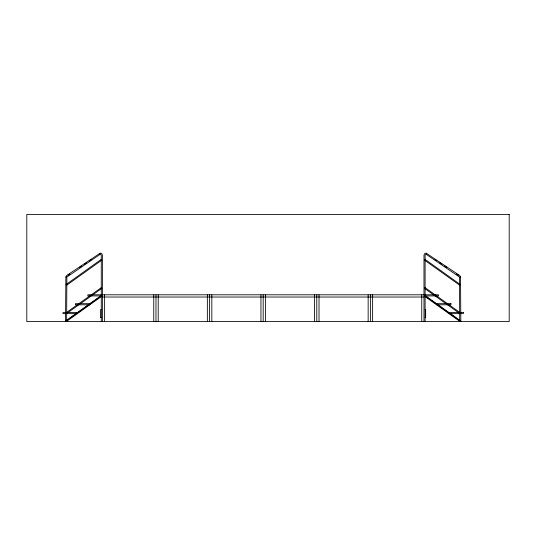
<?xml version="1.0" encoding="UTF-8"?>
<svg xmlns="http://www.w3.org/2000/svg" width="536" height="536" viewBox="0 0 536 536"><rect width="100%" height="100%" fill="white"/><g stroke="black" fill="none" stroke-linecap="round" stroke-linejoin="round"><path stroke-width="0.8" d="M66.096 321.044L68.119 319.59M69.472 318.625L75.563 314.277M76.916 313.312L87.06 306.063M88.413 305.098L94.504 300.75M95.857 299.785L100.594 296.401M67.898 275.35L69.968 273.95M79.609 267.424L81.68 266.024M84.433 264.161L86.504 262.761M89.257 260.898L91.328 259.498M101.585 294.8L87.85 294.8L87.85 295.919L101.579 295.919M102.383 294.8L423.983 294.8M424.787 294.8L438.515 294.8L438.515 295.919L424.793 295.919M102.383 297.031L423.983 297.031M101.271 309.6L100.708 309.6L100.708 317.56M425.102 309.6L425.658 309.6L425.658 317.56L425.102 317.56M100.708 317.56L101.271 317.56M435.044 259.498L436.425 260.429M439.868 262.761L441.932 264.161M444.692 266.024L446.756 267.424M456.404 273.95L458.468 275.35M425.778 296.401L430.515 299.785M431.869 300.75L437.952 305.098M439.306 306.063L449.456 313.312M450.803 314.277L456.893 318.625M458.247 319.59L460.277 321.044M460.833 321.6L460.511 276.536L459.479 275.363L426.087 253.086L424.726 253.508L423.983 255.069L423.983 321.6M459.721 321.6L459.513 277.038L426.013 254.205L425.102 255.109L425.102 321.6M421.752 294.8L421.752 321.6M372.62 294.8L372.62 321.6M370.383 294.8L370.383 321.6M368.152 294.8L368.152 321.6M319.021 294.8L319.021 321.6M316.783 294.8L316.783 321.6M314.552 294.8L314.552 321.6M265.421 294.8L265.421 321.6M263.183 294.8L263.183 321.6M260.952 294.8L260.952 321.6M211.821 294.8L211.821 321.6M209.583 294.8L209.583 321.6M207.352 294.8L207.352 321.6M158.221 294.8L158.221 321.6M155.983 294.8L155.983 321.6M153.752 294.8L153.752 321.6M104.621 294.8L104.621 321.6M102.383 321.6L102.383 255.069L101.646 253.508L100.286 253.086L66.886 275.363L65.861 276.536L65.533 321.6M101.271 321.6L101.271 255.109L100.359 254.205L66.859 277.038L66.652 321.6M99.596 253.903A1.414 1.414 0 0 1 100.064 253.682M66.142 277.4A2.546 2.546 0 0 1 66.357 276.79M426.308 253.682A1.414 1.414 0 0 1 426.777 253.903M460.009 276.79A2.546 2.546 0 0 1 460.223 277.4M425.075 259.384L424.546 260.127L459.721 285.252L460.25 284.509L425.075 259.384M425.075 287.651L424.546 288.388L459.721 313.513L460.25 312.776L425.075 287.651M425.075 295.47L424.546 296.207L459.721 321.332L460.25 320.595L425.075 295.47M101.297 259.384L66.122 284.509L66.652 285.252L101.827 260.127L101.297 259.384M101.297 287.651L66.122 312.776L66.652 313.513L101.827 288.388L101.297 287.651M101.297 295.47L66.122 320.595L66.652 321.332L101.827 296.207L101.297 295.47M509.2 214.4L26.8 214.4L26.8 321.6L509.2 321.6L509.2 214.4M89.948 303.684L75.415 303.684L75.415 304.803L89.948 304.803L89.948 303.684M450.957 303.684L436.425 303.684L436.425 304.803L450.957 304.803L450.957 303.684M77.566 312.528L63.034 312.528L63.034 313.647L77.566 313.647L77.566 312.528M463.339 312.528L448.8 312.528L448.8 313.647L463.339 313.647L463.339 312.528"/></g></svg>
